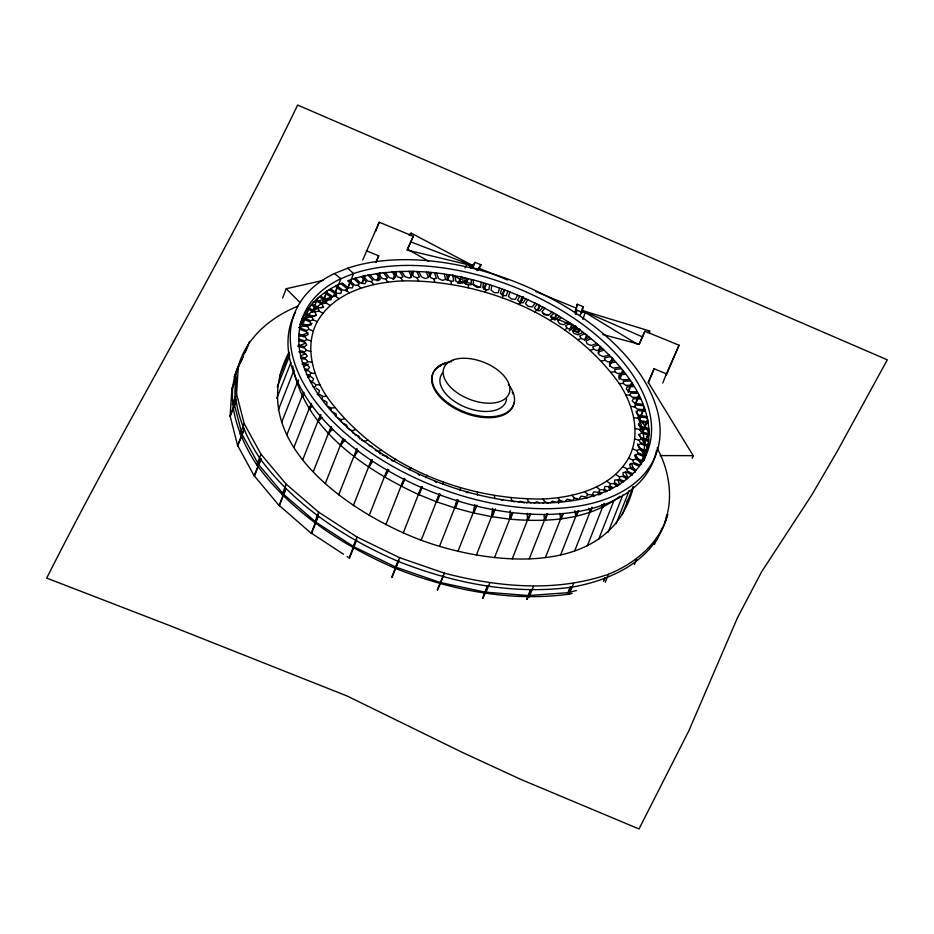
<?xml version="1.0" encoding="UTF-8"?>
<svg xmlns="http://www.w3.org/2000/svg" width="934" height="934" viewBox="0 0 934 934"><rect width="100%" height="100%" fill="white"/><g stroke="black" fill="none" stroke-linecap="round" stroke-linejoin="round"><path stroke-width="1.4" d="M411.135 235.683L411.158 233.161L473.631 266.027L475.079 262.349L480.998 264.777L477.846 270.708M322.382 398.596L322.452 396.483L326.561 396.308C374.954 464.046 461.046 499.853 542.969 499.001C574.912 497.46 611.548 487.863 628.547 458.185C641.389 434.158 633.38 405.123 619.265 383.57C570.861 315.832 484.781 280.013 402.846 280.865C370.903 282.407 334.267 292.003 317.268 321.681C304.437 345.708 312.435 374.744 326.561 396.308M633.357 487.081C610.241 579.594 489.381 565.327 421.199 540.237C350.53 513.63 241.906 440.988 289.038 352.258M642.685 461.501L644.11 455.021L644.518 445.004M346.14 291.326L351.312 279.313C426.791 257.597 508.656 282.99 572.6 324.658C613.918 353.659 665.533 405.006 643.701 460.334M326.351 303.153L326.468 301.063L319.393 296.86M619.464 476.714L619.347 478.815L623.62 481.337M619.931 496.234C589.004 520.18 547.207 522.491 509.684 519.152L510.209 510.664M666.561 515.346L666.386 518.125C654.279 560.33 612.179 579.979 572.11 587.124C512.988 595.18 453.13 583.096 398.118 561.357C344.751 538.264 294.338 505.259 259.547 457.882C242.501 431.905 230.593 401.141 236.897 369.724M572.145 593.382L569.355 594.117C510.233 602.185 450.375 590.09 395.362 568.362C341.996 545.258 291.583 512.264 256.792 464.887C238.193 436.435 223.845 399.192 238.345 366.046C246.646 337.127 270.708 317.303 297.724 306.235M234.527 405.134L236.325 377.336L231.807 388.906M232.344 404.515L236.547 393.844L238.345 366.046M665.206 521.125C673.636 497.367 669.024 469.755 657.081 447.923M231.947 388.462L230.068 416.436L236.36 400.476M326.795 404.854L326.982 402.297L323.503 400.056M581.45 313.077L581.684 310.345L649.609 330.975L649.644 333.508M481.255 282.372L480.636 287.158L477.029 287.438L473.503 285.139L473.293 280.223M483.438 282.967L482.831 287.707L485.762 289.552L485.411 292.295M460.053 490.315L460.404 487.583M491.704 285.547L491.097 290.24L494.366 292.692L498.161 292.704L499.608 288.197M509.684 519.152L491.529 516.642L492.65 508.236M489.556 284.823L488.914 289.657L485.75 289.657M574.994 312.038L577.212 304.251L583.131 306.667L582.104 312.154M577.212 304.251L575.402 313.847L576.85 310.17L582.769 312.586M576.068 314.279L576.85 310.17M491.529 516.642L473.129 512.871L474.834 504.594M626.562 504.337L627.461 500.285M335.446 296.195L335.913 294.21L329.282 289.668M610.369 483.672L609.902 485.668L612.902 487.711M443.323 575.613L437.194 589.891M318.844 393.016L319.475 390.599L316.229 388.205M473.129 512.871L454.671 507.886L456.971 499.76M501.768 288.921L500.344 293.393L503.076 295.377L502.247 297.958M442.739 484.501L443.568 481.921M509.906 292.003L508.493 296.428L511.47 299.02L515.416 299.312L517.658 295.132M507.804 291.151L506.321 295.716L503.041 295.471M454.671 507.886L436.365 501.733L439.249 493.806M245.327 352.176L249.541 341.505M236.337 400.172L230.114 415.957L237.703 445.962L244.451 428.834M282.582 297.958L286.224 288.723L323.071 280.398M240.003 434.345L244.206 423.662L236.547 393.844M244.334 428.519L237.645 445.483L254.363 476.2L261.111 459.073M300.444 324.04L303.538 316.171M289.131 352.783L283.901 366.058L285.442 363.735M300.106 324.927C306.259 305.091 323.596 290.754 342.229 282.979L348.172 287.649L352.211 287.987L353.192 285.757L347.705 280.772L349.211 280.165L354.64 285.103L357.92 285.314L361.049 288.174M277.235 386.968L289.785 355.095M303.643 322.242L309.854 306.457M276.779 398.351L290.906 362.497M312.084 312.54L317.782 298.086M256.792 464.887L260.995 454.216L244.206 423.662M278.25 410.201L293.895 370.471M260.913 458.757L254.223 475.721L279.336 505.831L286.084 488.704M322.358 302.826L327.005 291.023M327.414 290.719L322.755 302.523L313.135 309.89L305.208 318.261L300.538 325.324M281.648 422.366L298.331 379.998M297.035 384.376L298.588 380.442M338.155 284.695L333.508 296.498L336.684 295.156M333.975 296.241L340.887 278.682L353.577 273.557A185.025 104.795 21.5 0 1 645.067 397.954A185.025 104.795 21.5 0 1 437.24 481.874A185.025 104.795 21.5 0 1 340.887 278.682L334.384 273.569L347.693 268.198A193.992 109.873 21.5 0 1 653.31 398.62A193.992 109.873 21.5 0 1 435.407 486.614A193.992 109.873 21.5 0 1 334.384 273.569M286.913 434.742L303.632 392.292M302.382 396.752L303.924 392.817M346.666 291.116L353.577 273.557L347.693 268.198M362.731 259.991L379.204 222.222L413.307 236.255L407.142 250.055L413.307 236.255M375.561 231.457L379.204 222.222M294 447.176L311.232 403.418M309.539 409.185L311.606 403.932M361.656 283.434L364.75 275.565M362.24 283.271L365.334 275.402M281.975 494.822L286.178 484.151L260.995 454.216M285.804 488.4L279.126 505.364L311.524 533.559L318.272 516.432M376.098 262.419L378.69 255.823L366.373 250.756M302.838 459.528L320.56 414.509M318.436 421.526L321.027 414.965M376.799 280.725L379.904 272.856M377.441 280.609L380.535 272.74M313.31 471.67L331.068 426.604M328.978 433.656L331.57 427.095M392.969 279.301L396.074 271.432M393.646 279.243L396.752 271.374M325.324 483.473L343.07 438.408M341.05 445.436L343.63 438.875M410.505 277.853L413.085 271.304M314.454 522.842L318.657 512.159L286.178 484.151M412.244 275.226L413.797 271.292M317.922 516.152L311.244 533.104L343.549 554.247M338.727 494.798L356.998 448.425M354.511 456.738L357.103 450.176M429.196 276.406L430.749 272.471M429.944 276.452L431.496 272.518M353.391 505.527L371.148 460.462M369.222 467.432L372.327 459.563M446.814 280.177L448.88 274.935M447.573 280.282L449.639 275.04M352.807 547.709L357.022 537.038L318.657 512.159M349.188 557.75L355.866 540.798M356.73 539.875L349.526 558.158L347.133 556.594M459.528 280.013L459.867 279.138L452.395 274.865M465.027 267.965L467.047 264.264L470.584 265.723L469.755 266.762M369.152 515.545L387.423 469.16M385.018 477.414L388.112 469.545M465.202 283.889L467.269 278.647M465.973 284.053L468.039 278.811M443.346 363.723L442.985 364.657L444.841 363.128A43.279 24.517 21.5 0 1 451.671 361.586M385.824 524.733L404.095 478.348M401.725 486.567L404.819 478.698M483.66 288.828L485.727 283.586M484.431 289.038L486.497 283.796M403.231 532.999L421.503 486.614M419.156 494.786L422.261 486.918M501.978 294.934L504.045 289.692M502.737 295.191L504.804 289.949M391.79 576.978L397.977 561.252M395.362 568.362L399.565 557.68L357.022 537.038M392.163 577.317L398.876 560.283M421.199 540.237L439.459 493.864M437.135 501.99L440.229 494.121M519.946 302.137L522.013 296.884M520.693 302.441L522.76 297.187M439.505 546.39L457.765 500.017M455.442 508.084L458.547 500.215M537.377 310.357L539.443 305.114M538.112 310.707L540.179 305.453M437.602 590.136L444.467 573.196C497.834 587.054 555.426 592.6 608.454 574.27C635.47 563.202 659.532 543.378 667.833 514.447M457.952 551.375L475.71 506.31M473.9 513.023L476.994 505.154M554.084 319.51L556.15 314.256M554.784 319.895L556.851 314.641M476.363 555.146L494.109 510.081M492.288 516.747L495.394 508.878M569.366 330.799L571.947 324.238M570.534 329.9L572.6 324.658M582.174 309.119L583.131 306.667M582.956 319.486L585.069 312.668L581.532 311.22L580.586 314.653L579.816 314.945M494.506 557.668L512.264 512.591M510.419 519.199L513 512.649M482.504 598.285L487.233 586.272M482.913 598.461L487.676 586.354M584.591 340.186L586.657 334.932M485.528 593.569L489.731 582.898M585.723 339.322L587.264 335.388M512.206 558.894L529.952 513.817M528.084 520.378L530.664 513.817M598.566 350.168L600.118 346.234M598.099 353.274L600.679 346.712M529.251 558.812L546.997 513.747M545.094 520.25L547.686 513.688M609.598 364.575L612.19 358.014M609.587 366.385L612.692 358.516M526.718 599.278L530.477 589.739M527.126 599.348L530.897 589.751M529.193 597.036L533.407 586.365M545.456 557.446L562.7 513.688M561.264 518.825L563.33 513.572M619.114 379.332L622.733 370.144M620.036 378.597L623.165 370.658M639.37 343.922L644.88 331.243L679.03 345.206L666.269 375.27M560.657 554.784L577.901 511.026M576.418 516.105L578.485 510.863M628.01 391.673L631.629 382.496M628.349 392.28L632.003 383.01M574.679 550.873L591.923 507.115M590.381 512.147L591.934 508.213M635.178 404.107L638.798 394.919M634.396 407.364L639.089 395.444M650.438 378.013L654.069 368.778L666.409 373.822L679.03 345.206M570.254 586.879L567.954 592.716L576.336 590.51M570.627 586.832L568.339 592.658L528.177 595.577M587.369 545.748L604.088 503.298M603.014 506.975L604.041 504.348M569.355 594.117L573.558 583.446M639.486 419.097L644.133 407.294M639.136 421.059L644.355 407.819M598.589 539.467L613.766 500.963M642.954 431.286L647.601 419.483M643.059 431.905L647.752 419.985M662.766 383.057L666.409 373.822M608.209 532.1L622.861 494.915M644.507 443.148L649.165 431.345M644.53 443.755L649.223 431.835M616.136 523.729L629.212 490.525M641.985 460.439L648.78 442.751M622.278 514.436L633.264 486.556M643.386 461.443L646.48 453.574M603.457 581.333L604.835 577.831M604.228 580.049L605.15 577.714M605.302 582.279L608.454 574.27M634.455 564.568L636.556 559.232M654.536 544.335L656.637 539M692.176 458.302L693.215 455.664L648.161 382.193L654.069 368.778M303.725 315.75L300.153 324.156L308.068 327.098L309.026 329.387M279.616 376.157L283.364 367.319M346.047 290.264L346.864 288.408L340.747 283.586M573.604 328.103L574.679 325.662M580.061 329.305L578.461 332.948L572.53 330.531M644.88 331.243L639.171 344.214L602.792 334.535M599.768 489.603L598.951 491.459L601.729 493.642M648.301 382.987L649.912 379.332M375.958 261.905L378.69 255.823M457.882 283.492L461.77 276.394M464.887 283.504L467.689 278.822M292.716 366.011C304.496 428.998 364.05 469.207 418.409 494.483L421.864 486.789M236.897 369.736L248.094 345.171M234.142 376.729L238.859 366.385M240.038 363.805L243.564 356.052M232.403 387.598L235.963 379.799M656.555 540.634L657.734 538.042M660.677 531.586L662.451 527.71M520.46 303.573L523.449 297.187M520.88 302.219L523.344 297.14M519.783 295.996L517.564 300.129L520.063 302.231L518.767 304.624M425.764 477.648L427.048 475.254M527.71 299.545L525.503 303.643L528.154 306.329L532.193 306.912L535.229 303.106M400.99 486.217L404.34 480.029M525.667 298.565L523.379 302.803L520.005 302.312M384.318 477.029L388.871 469.895M358.037 285.419L359.193 283.714L353.659 278.659M579.617 498.196L581.018 496.152L585.139 496.771L586.879 498.359M586.622 496.152L587.79 494.448M368.568 467.023L372.771 461.338M470.818 267.988L475.079 262.349M476.737 270.416L480.998 264.777M537.284 304.087L534.283 307.858L536.525 310.041L534.785 312.225M409.29 469.825L411.03 467.654M544.919 308.068L541.942 311.804L544.242 314.571L548.328 315.423L552.111 312.038M542.958 306.982L539.864 310.835L536.455 310.123M409.337 235.31L411.158 233.161L409.104 234.843M353.904 456.294L358.504 450.9M371.277 281.729L372.771 280.188L367.868 274.958M565.444 501.091L567.23 499.246L571.398 500.157M573.044 499.678L574.538 498.137M340.49 444.958L345.452 439.879M328.476 433.166L332.702 429.348M554.084 313.123L550.336 316.486L552.298 318.728L550.126 320.677M393.529 461.139L395.689 459.201M561.334 317.49L557.61 320.817L559.536 323.619L563.634 324.752L568.129 321.81M559.478 316.311L555.625 319.743L552.216 318.798M647.612 332.679L649.609 330.975M318.004 421.024L322.452 417.463M385.637 279.219L387.447 277.865L383.244 272.518M550.243 502.772L552.414 501.149L556.582 502.329M558.369 502.002L560.178 500.647M317.21 515.837L318.377 514.984M309.166 408.66L312.645 406.197M569.997 323.001L565.549 325.908L567.195 328.196L564.626 329.889M381.2 449.99L378.62 451.671L380.278 453.959M576.768 327.706L572.355 330.601L573.885 333.415L577.948 334.792L583.096 332.341M575.052 326.445L570.487 329.422L567.101 328.266M302.079 396.226L304.472 394.72M307.835 377.64L310.286 376.25M332.317 297.175L322.755 302.523L326.83 301.554M394.066 271.596L397.464 276.884L400.884 277.807L403.056 276.779L399.589 271.362M534.201 503.204L536.723 501.827L539.478 502.796M542.759 503.099L544.861 501.955M303.363 366.677L308.337 364.167M584.836 333.613L579.734 336.042L581.065 338.341L578.111 339.754M364.762 441.525L367.704 440.112M591.082 338.61L586.015 341.015L587.124 343.817L591.105 345.44L596.873 343.49M589.506 337.279L584.264 339.754L580.948 338.4M300.701 355.901L305.71 353.647M444.841 363.128L441.864 364.33A43.279 24.517 21.5 0 0 443.393 399.11A43.279 24.517 21.5 0 0 498.441 415.793A43.279 24.517 21.5 0 0 508.423 384.493M438.758 366.373L441.502 365.264A43.279 24.517 21.5 0 0 457.181 409.699A43.279 24.517 21.5 0 0 514.039 402.402M444.969 363.863L446.055 363.419M297.759 346.304L305.78 343.07M417.066 277.853L419.436 276.919L416.751 271.502M518.44 502.037L520.331 501.289L524.371 502.971M526.391 502.947L528.761 502.025M298.763 336.217L308.033 332.889M598.461 344.833L592.751 346.759L593.744 349.059L596.838 350.647L602.687 348.686M348.989 429.231L352.2 430.772L355.375 429.698M590.451 350.168L593.744 349.059M604.088 350.063L598.437 351.978L599.114 354.722L602.979 356.578L609.272 355.154M299.067 327.554L312.073 323.362M305.208 318.261L316.112 315.108M433.785 279.009L436.388 278.297L434.52 272.938M501.336 500.087L503.426 499.527M313.077 302.196L332.621 297.059M313.135 309.89L318.389 308.524M321.016 307.835L323.643 307.146M610.696 356.554L604.461 357.956L605.104 360.22L601.496 361.026M344.319 418.841L340.723 419.658L341.365 421.911M615.669 361.96L609.482 363.361L609.727 366.023L613.416 368.078L620.188 367.202M614.432 360.536L608.046 361.96L604.963 360.244M450.924 281.379L453.749 280.912L452.71 275.658M621.425 368.638L614.724 369.502L615.016 371.709L611.14 372.199M334.687 407.668L330.811 408.17L331.091 410.365M625.675 374.172L619.032 375.024L618.833 377.581L622.324 379.811L629.493 379.496M624.636 372.713L617.771 373.588L614.864 371.72M468.308 284.94L471.32 284.707L471.121 279.64M466.381 492.615L468.798 492.428M317.175 394.603L319.907 394.487L322.604 396.471M630.532 380.967L623.433 381.27L623.363 383.384L619.265 383.57M634.011 386.548L626.971 386.851L626.352 389.268L629.586 391.661L637.07 391.906M633.182 385.088L625.908 385.392L623.211 383.395M660.116 455.582L693.215 455.664M310.205 381.072L312.586 381.154L313.637 378.9L310.683 376.379L308.29 376.133M310.59 382.531L313.45 382.625L315.914 384.726M637.91 393.377L630.497 393.132L630.065 395.14L625.78 395M320.035 384.866L315.75 384.726L315.318 386.734L312.96 386.653M640.584 398.958L633.229 398.713L632.178 400.966L635.132 403.488L642.861 404.294M639.965 397.51L632.376 397.242L629.913 395.14M484.933 592.109L528.609 595.577M304.402 369L308.092 369.385L309.563 367.319L306.912 364.692L302.021 363.851M305.196 370.483L308.734 370.856L310.929 373.04M643.479 405.765L635.832 404.971L635.05 406.839L630.625 406.383M315.19 373.483L310.765 373.028L309.983 374.908L306.34 374.522M645.324 411.275L637.735 410.481L636.264 412.548L638.903 415.175L646.783 416.529M644.927 409.839L637.093 409.022L634.886 406.827M578.006 498.709L574.644 498.254L571.865 495.3M300.386 356.986L305.395 357.85L307.263 355.994L304.963 353.286L298.787 351.826M301.005 358.458L305.815 359.286L307.73 361.54M647.18 417.977L639.381 416.634L638.261 418.362L633.742 417.58M312.073 362.287L307.566 361.516L306.434 363.244L302.721 362.602M648.161 423.359L640.432 422.028L638.552 423.873L640.852 426.581L648.803 428.472M647.998 421.97L640 420.58L638.085 418.327M563.681 501.453L560.272 500.764L557.878 497.74M440.112 582.477L485.388 592.179M298.215 345.148L304.531 346.654L306.784 345.031L304.846 342.288L298.693 340.42M298.658 346.619L304.729 348.067L306.34 350.355M648.978 429.873L641.109 428.006L639.65 429.558L635.108 428.484M310.718 351.394L306.165 350.308L304.706 351.873L299.709 350.682M649.095 435.069L641.284 433.213L639.031 434.835L640.969 437.579L648.896 439.984M408.555 250.394L473.631 266.027L411.053 241.964M649.142 433.738L641.098 431.812L639.486 429.523M548.363 502.982L544.931 502.06L542.969 499.001M382.181 455.115L386.279 456.247L387.563 458.115M391.334 460.439L393.611 461.069M299.219 334.033L305.511 335.936L308.127 334.57L306.574 331.803L300.503 329.562M299.429 335.458L305.488 337.291L306.772 339.591M648.838 441.338L640.993 438.957L639.218 440.334L634.688 438.957M311.139 340.922L306.597 339.544L304.823 340.91L298.588 339.03M648.091 446.289L640.304 443.93L637.7 445.308L639.241 448.063L647.064 450.959M648.371 445.028L640.339 442.576L639.054 440.276M531.072 502.889L528.819 502.13L527.29 499.071M369.222 445.541L371.93 446.464M375.34 450.457L378.725 451.612M399.565 557.68L444.467 573.196M395.677 567.09L440.568 582.606M300.655 322.977L308.337 325.814L311.267 324.705L310.135 321.961L302.499 318.611M646.772 452.231L639.031 449.371L636.965 450.55L632.493 448.892M313.334 330.975L308.85 329.328L306.784 330.496L299.043 327.636M645.161 456.901L637.49 454.064L634.548 455.162L635.692 457.917L643.316 461.256M645.663 455.71L637.747 452.768L636.801 450.48M514.307 501.862L512.077 500.974L511.015 497.95M418.409 494.483L436.365 501.733M535.661 291.525L575.764 307.928M542.829 313.217L548.188 315.412M550.873 316.509L575.04 326.386M354.71 434.427L358.691 436.061L359.8 438.852M361.551 440.112L364.867 441.467M479.551 268.455L507.594 280.002M470.561 266.564L476.468 268.992M465.237 281.344L479.983 287.415M484.01 289.073L486.696 290.17M642.639 336.964L581.684 310.345L637.583 344.331M305.465 313.1L312.96 316.392L316.182 315.564L315.458 312.855L308.115 309.096M641.249 461.77L635.26 459.143L632.913 460.1L628.547 458.185M317.268 321.681L312.902 319.767L310.567 320.736L303.013 317.42M639.171 464.828L633.345 462.272L632.75 460.03M638.926 466.136L632.867 463.486L629.633 464.315L630.357 467.012L636.066 469.93M304.741 314.198L312.47 317.595L313.065 319.848M342.848 423.3L346.701 425.145L347.378 427.889M353.566 546.623L396.121 567.277M312.108 304.075L319.335 307.776L322.814 307.228L322.522 304.601L315.529 300.468M635.482 471.11L629.703 468.144L627.111 468.88L622.896 466.731M322.919 313.147L318.716 310.987L316.124 311.722L308.839 307.998M632.808 473.865L627.193 470.993L626.947 468.798M632.33 475.091L626.492 472.102L623.001 472.639L623.293 475.266L627.636 477.846M311.185 305.056L318.622 308.885L318.868 311.069M332.399 411.801L336.088 413.855L336.345 416.517M337.781 417.907L340.852 419.623M407.493 249.18L428.694 261.31M320.525 295.985L327.39 300.059L331.091 299.802L331.231 297.281L324.67 292.809M626.831 478.909L622.429 476.305L619.616 476.807L615.611 474.437M330.204 305.441L326.199 303.071L323.397 303.573L316.474 299.475M622.873 482.446L618.436 479.819L614.724 480.064L614.584 482.586L618.658 485.365M328.056 406.29L330.951 408.146M315.622 521.989L353.974 546.857M330.601 288.933L337.034 293.323L340.933 293.369L341.494 290.976L335.434 286.224M617.643 486.322L613.51 483.508L610.509 483.765L606.761 481.208M339.065 298.658L335.306 296.101L332.306 296.37L325.814 291.933M611.91 488.68L608.781 486.544L604.893 486.509L604.333 488.891L607.147 491.109M605.921 491.926L603.06 489.685L599.908 489.708L596.441 486.988M349.374 292.891L345.919 290.159L342.755 290.182L336.765 285.477M600.527 494.483L597.643 492.218L593.615 491.891L592.635 494.121L594.76 496.047M283.504 494.238L315.984 522.258M434.345 480.858L436.33 482.574M355.305 278.204L360.687 283.095L364.809 283.726L366.198 281.671L361.353 276.511M593.335 496.736L591.175 494.775L587.906 494.553L584.766 491.704M286.224 288.723L300.188 302.663M417.661 473.538L419.424 475.324M369.654 274.643L374.417 279.721L378.585 280.62L380.383 278.776L376.215 273.499M373.95 284.578L371.172 281.613L367.809 281.157L363.011 276.055M258.613 464.595L283.796 494.53M385.147 272.354L389.233 277.538L393.412 278.717L395.572 277.106L392.14 271.759M387.937 282.126L385.555 279.103L382.134 278.414L378.013 273.183M638.062 417.218L645.184 426.289L648.686 432.652M638.424 424.69L643.094 431.788L644.577 443.638L638.751 434.31M401.597 271.35L404.971 276.592L409.104 278.04L411.614 276.662L408.952 271.315M400.884 277.807L402.846 280.865M637.583 443.895L644.11 455.021M242.034 434.357L258.823 464.898M635.785 454.94L641.074 464.618M631.092 463.252L635.54 472.125M418.829 271.642L421.444 276.896L425.484 278.589L428.332 277.468L426.464 272.179M418.525 280.795L417.008 277.737L413.61 276.604L410.972 271.304M625.301 472.009L627.706 477.297M352.071 430.808L353.064 433.107M636.124 411.193L639.708 419.623L643.094 431.788M617.689 479.539L619.756 484.653M608.629 486.474L610.03 490.42M436.645 273.242L438.478 278.437L442.389 280.352L445.53 279.5L444.479 274.316M434.812 281.928L433.738 278.892L430.411 277.561L428.554 272.319M598.064 492.381L598.881 495.09M601.729 504.535L602.547 507.232M234.492 404.842L242.151 434.66M588.84 508.224L589.856 512.357M454.87 276.102L455.897 281.192L459.633 283.306L463.031 282.745L462.809 277.737M451.507 284.24L450.9 281.274L447.666 279.745L446.627 274.619M494.319 495.639L494.915 498.604M574.772 510.676L575.834 516.269M558.252 500.566L558.614 503.391M559.898 513.28L560.634 518.93M544.032 514.622L544.417 520.308M468.436 287.707L468.308 284.835L465.214 283.142L464.992 278.18M477.391 492.171L477.507 495.032M527.348 513.28L527.371 520.378M656.59 450.13A193.992 109.873 21.5 0 1 435.909 493.432A193.992 109.873 21.5 0 1 295.518 312.154M512.241 392.187A43.279 24.517 21.5 0 1 513.011 394.113M506.567 399.087A35.025 19.836 21.5 0 1 465.529 407.271A35.025 19.836 21.5 0 1 442.412 373.203M459.925 283.329A2.685 1.518 21.5 0 1 459.867 281.064M464.595 280.62A2.685 1.518 21.5 0 1 464.63 282.231M463.708 282.582A2.685 1.518 21.5 0 1 460.205 281.146A2.685 1.518 21.5 0 1 461.081 279.184M463.521 282.337A2.3 1.296 21.5 0 1 460.684 281.297A2.3 1.296 21.5 0 1 460.824 279.535M578.648 329.445A2.685 1.518 21.5 0 1 577.177 331.43A2.685 1.518 21.5 0 1 573.908 329.095M579.395 329.293A2.685 1.518 21.5 0 1 574.959 328.219M574.597 327.332A2.685 1.518 21.5 0 1 575.834 326.258M579.068 329.107A2.3 1.296 21.5 0 1 575.286 328.184M574.97 327.425A2.3 1.296 21.5 0 1 576.021 326.503M737.568 617.572L688.79 730.902L639.019 828.972L521.149 779.54L462.657 752.559L347.331 696.11L168.318 625.056L46.7 578.099C127.036 418.654 220.331 266.108 297.619 105.028L887.3 359.835L837.179 451.402L811.926 494.751L761.63 571.783L737.568 617.572M453.515 359.8L451.11 360.769A35.025 19.836 21.5 0 0 469.347 399.227A35.025 19.836 21.5 0 0 508.691 383.349A35.025 19.836 21.5 0 0 453.515 359.8"/></g></svg>
